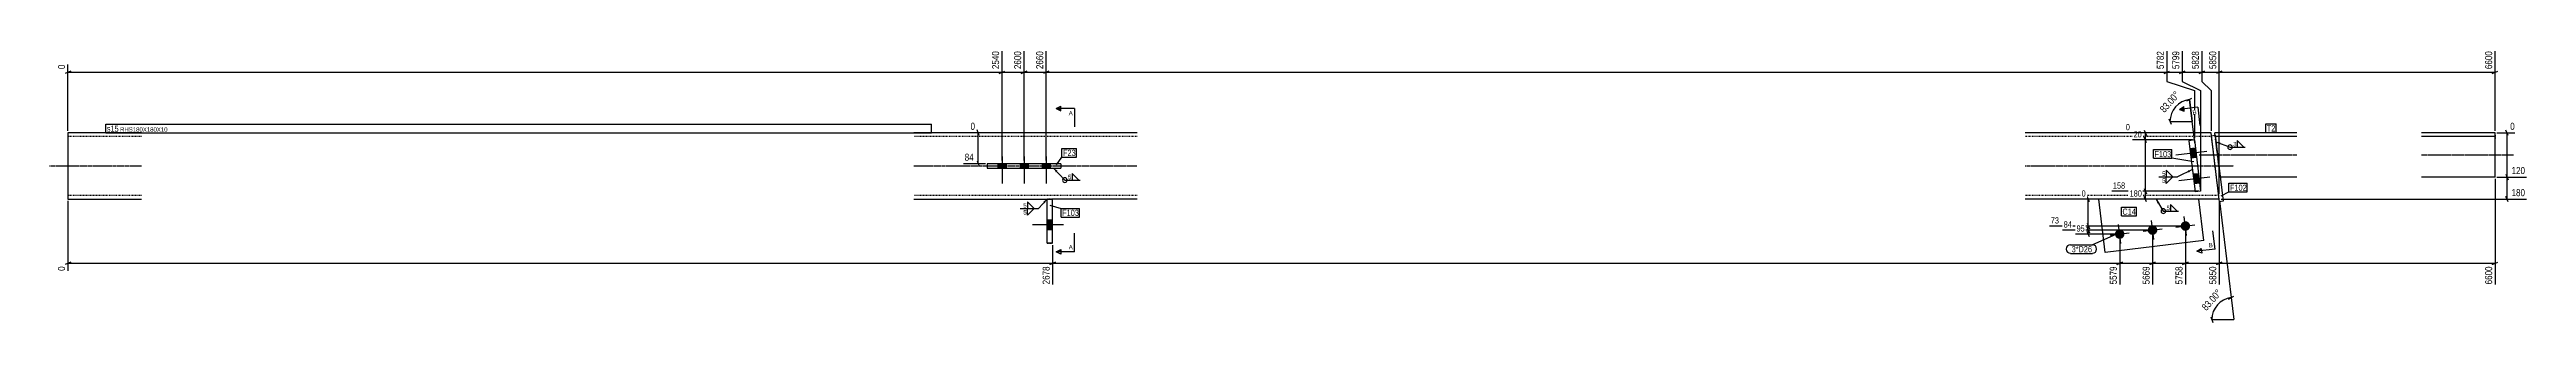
# Model space of a CAD drawing. Header units: millimetres. Extents: x 26 to 42465, y 8 to 1512.
# Drawn here: x 35730 to 42465, y 12 to 752 of the extents above; entities that cross this region are included whole.
import ezdxf

# ---------------------------------------------------------------- set-up
doc = ezdxf.new("R2010")
doc.units = ezdxf.units.MM
doc.linetypes.add('DXK_LINE_DOT2', pattern=[3.9198, 1.9599, -1.9599])
doc.linetypes.add('DXK_LINE_DOT3', pattern=[5.9187, 2.979, -0.9799, 0.9799, -0.9799])
for name, color, linetype in [('MÅLSÆTNING', 7, 'Continuous'), ('STÅL', 7, 'Continuous'), ('TEKST', 7, 'Continuous')]:
    doc.layers.add(name, color=color, linetype=linetype)
doc.styles.add('Arial', font='ARIAL.TTF', dxfattribs={"height": 0.2})
doc.styles.add('Arial Narrow', font='ARIALN.TTF', dxfattribs={"height": 0.2})

msp = doc.modelspace()

# ---------------------------------------------------------------- hatches: boundary and pattern name
at = {"layer": 'STÅL', "linetype": 'Continuous'}
for points in [[(41567.6, 459.1), (41564.4, 484.9), (41549.6, 483.1), (41552.7, 457.3)], [(38330.6, 442.4), (38308.6, 442.4), (38308.6, 430.4), (38330.6, 430.4)], [(38390.6, 442.4), (38368.6, 442.4), (38368.6, 430.4), (38390.6, 430.4)], [(38450.6, 442.4), (38428.6, 442.4), (38428.6, 430.4), (38450.6, 430.4)], [(41576.1, 389.6), (41573, 415.4), (41558.1, 413.6), (41561.3, 387.8)], [(38442.1, 289.4), (38442.1, 263.4), (38457.1, 263.4), (38457.1, 289.4)], [(38442.1, 289.4), (38442.1, 263.4), (38457.1, 263.4), (38457.1, 289.4)], [(41446.6, 275.2, -1), (41449.8, 249.4, -1)], [(41536, 286.2, -1), (41539.1, 260.4, -1)], [(41357.3, 264.3, -1), (41360.5, 238.5, -1)]]:
    msp.add_hatch(color=96, dxfattribs=at).paths.add_polyline_path(points)
at = {"layer": 'TEKST', "linetype": 'Continuous'}
for points in [[(41543.9, 423.9), (41556.5, 426.5), (41546.6, 418.3)], [(38431.4, 339.2), (38442.1, 346.4), (38436, 335)]]:
    msp.add_hatch(color=3, dxfattribs=at).paths.add_polyline_path(points)

# ---------------------------------------------------------------- linework, layer by layer
at = {"layer": 'MÅLSÆTNING', "color": 7, "linetype": 'Continuous'}
for p, q in [((38319.6, 450.7), (38319.6, 747.9)), ((38379.6, 450.7), (38379.6, 747.9)), ((38439.6, 450.7), (38439.6, 747.9)), ((41486.8, 747.9), (41486.8, 665.6)), ((41528.8, 747.9), (41528.8, 665.6)), ((41582.2, 747.9), (41582.2, 665.6)), ((41629.3, 359.5), (41629.3, 747.9)), ((41629.3, 359.5), (41629.3, 747.9)), ((42379.6, 531.3), (42379.6, 747.9)), ((35787.1, 693.6), (35772.1, 687.6)), ((35779.6, 531.4), (35779.6, 711.3)), ((35779.6, 690.6), (38319.6, 690.6)), ((38312.1, 687.6), (38327.1, 693.6)), ((38387.1, 693.6), (38372.1, 687.6)), ((38447.1, 693.6), (38432.1, 687.6)), ((41479.3, 687.6), (41494.3, 693.6)), ((41486.8, 690.6), (41528.8, 690.6)), ((41536.3, 693.6), (41521.3, 687.6)), ((41574.7, 687.6), (41589.7, 693.6)), ((41582.2, 690.6), (41629.3, 690.6)), ((41636.8, 693.6), (41621.8, 687.6)), ((41636.8, 693.6), (41621.8, 687.6)), ((41629.3, 690.6), (42379.6, 690.6)), ((42372.1, 687.6), (42387.1, 693.6)), ((41486.8, 665.6), (41561.8, 640.6)), ((41528.8, 665.6), (41578.8, 640.6)), ((41541.2, 612.6), (41555.4, 620.4)), ((41562.7, 499.5), (41548.3, 616.5)), ((41548.3, 616.5), (41555.6, 556.9)), ((41561.8, 640.6), (41561.8, 511.8)), ((41561.8, 640.6), (41561.8, 511.8)), ((41578.8, 640.6), (41578.8, 372.8)), ((41578.8, 640.6), (41578.8, 372.8)), ((41582.2, 665.6), (41607.2, 640.6)), ((41607.2, 640.6), (41607.2, 531.4)), ((41607.2, 640.6), (41607.2, 531.4)), ((41492.6, 564.4), (41498.6, 549.4)), ((41495.6, 556.9), (41555.6, 556.9)), ((38282.6, 526.4), (38234, 526.4)), ((38257.7, 518.9), (38251.7, 533.9)), ((38254.7, 442.4), (38254.7, 526.4)), ((41556.8, 506.8), (41393.4, 506.8)), ((41431.6, 499.3), (41425.6, 514.3)), ((41428.6, 367.8), (41428.6, 506.8)), ((42384.6, 526.3), (42432.9, 526.3)), ((42415.2, 518.8), (42409.2, 533.8)), ((42412.2, 406.3), (42412.2, 526.3)), ((38274.6, 442.4), (38214.5, 442.4)), ((38251.7, 449.9), (38257.7, 434.9)), ((42384.6, 406.3), (42464.6, 406.3)), ((42384.6, 406.3), (42464.6, 406.3)), ((42409.2, 413.8), (42415.2, 398.8)), ((42409.2, 413.8), (42415.2, 398.8)), ((42412.2, 346.4), (42412.2, 406.3)), ((35779.6, 341.4), (35779.6, 151.6)), ((41295.4, 346.4), (41255.3, 346.4)), ((41276.5, 338.9), (41270.5, 353.9)), ((41273.5, 273.3), (41273.5, 346.4)), ((41573.8, 367.8), (41337.2, 367.8)), ((41573.8, 367.8), (41337.2, 367.8)), ((41481.8, 346.4), (41382.7, 346.4)), ((41425.6, 375.3), (41431.6, 360.3)), ((41425.6, 375.3), (41431.6, 360.3)), ((41431.6, 338.9), (41425.6, 353.9)), ((41428.6, 346.4), (41428.6, 367.8)), ((41629.9, 341.4), (41662.1, 79.1)), ((41634.3, 346.4), (42464.6, 346.4)), ((42379.6, 401.8), (42379.6, 115)), ((42415.2, 338.9), (42409.2, 353.9)), ((41532.5, 273.3), (41168.3, 273.3)), ((41532.5, 273.3), (41168.3, 273.3)), ((41270.5, 280.8), (41276.5, 265.8)), ((41270.5, 280.8), (41276.5, 265.8)), ((41276.5, 254.8), (41270.5, 269.8)), ((41270.5, 269.8), (41276.5, 254.8)), ((41273.5, 262.3), (41273.5, 273.3)), ((38457.1, 221.4), (38457.1, 115)), ((38457.1, 221.4), (38457.1, 115)), ((41443.2, 262.3), (41203.3, 262.3)), ((41353.9, 251.4), (41238.3, 251.4)), ((41276.5, 243.9), (41270.5, 258.9)), ((41273.5, 251.4), (41273.5, 262.3)), ((41358.9, 246.4), (41358.9, 115)), ((41448.2, 257.3), (41448.2, 115)), ((41448.2, 257.3), (41448.2, 115)), ((41537.5, 268.3), (41537.5, 115)), ((35787.1, 175.3), (35772.1, 169.3)), ((35779.6, 172.3), (38457.1, 172.3)), ((38464.6, 175.3), (38449.6, 169.3)), ((38449.6, 169.3), (38464.6, 175.3)), ((38457.1, 172.3), (41358.9, 172.3)), ((41351.4, 169.3), (41366.4, 175.3)), ((41455.7, 175.3), (41440.7, 169.3)), ((41440.7, 169.3), (41455.7, 175.3)), ((41448.2, 172.3), (41537.5, 172.3)), ((41530, 169.3), (41545, 175.3)), ((41636.8, 175.3), (41621.8, 169.3)), ((41621.8, 169.3), (41636.8, 175.3)), ((41629.3, 172.3), (42379.6, 172.3)), ((42372.1, 169.3), (42387.1, 175.3)), ((41655.1, 75.2), (41669.2, 82.9)), ((41662.1, 79.1), (41669.4, 19.5)), ((41606.4, 27), (41612.4, 12)), ((41609.4, 19.5), (41669.4, 19.5))]:
    msp.add_line(p, q, dxfattribs=at)
for centre in [(41555.6, 556.9), (41669.4, 19.5)]:
    msp.add_arc(centre, 60, 97, 180, dxfattribs=at)
at = {"layer": 'STÅL', "color": 2, "linetype": 'Continuous'}
for p, q in [((35979.6, 526.4), (35779.6, 526.4)), ((35779.6, 526.4), (35779.6, 346.4)), ((38687.1, 526.4), (38079.6, 526.4)), ((41607.2, 526.4), (41101.9, 526.4)), ((41561.8, 506.8), (41546.9, 504.9)), ((41546.9, 504.9), (41563.9, 366)), ((41561.8, 506.8), (41578.8, 367.8)), ((41628.4, 353.6), (41607.2, 526.4)), ((41608.2, 518.4), (41618.1, 519.7)), ((41840.1, 526.3), (41617.3, 526.3)), ((41617.7, 522.8), (41617.3, 526.3)), ((41618, 520.3), (41617.7, 522.8)), ((41618.1, 519.7), (41618, 520.3)), ((41618.1, 519.7), (41640.1, 340.6)), ((41840.1, 516.3), (41618.5, 516.3)), ((42379.6, 526.3), (42179.6, 526.3)), ((42379.6, 516.3), (42179.6, 516.3)), ((42379.6, 406.8), (42379.6, 526.3)), ((38479.6, 442.4), (38279.6, 442.4)), ((38279.6, 442.4), (38279.6, 430.4)), ((38279.6, 430.4), (38479.6, 430.4)), ((38479.6, 442.4), (38479.6, 430.4)), ((41840.1, 406.3), (41632, 406.3)), ((42379.6, 406.3), (42179.6, 406.3)), ((42379.6, 406.3), (42379.6, 406.8)), ((35779.6, 346.4), (35979.6, 346.4)), ((38079.6, 346.4), (38442.1, 346.4)), ((38442.1, 226.4), (38442.1, 346.4)), ((38442.1, 346.4), (38457.1, 346.4)), ((38457.1, 226.4), (38457.1, 346.4)), ((38687.1, 346.4), (38457.1, 346.4)), ((41629.3, 346.4), (41101.9, 346.4)), ((41319.7, 201.2), (41301.9, 346.4)), ((41578.8, 367.8), (41563.9, 366)), ((41587.7, 234.1), (41573.9, 346.4)), ((41630.2, 339.4), (41628.4, 353.6)), ((41640.1, 340.6), (41630.2, 339.4)), ((38457.1, 226.4), (38442.1, 226.4)), ((41587.7, 234.1), (41319.7, 201.2))]:
    msp.add_line(p, q, dxfattribs=at)
at = {"layer": 'STÅL', "color": 7, "linetype": 'DXK_LINE_DOT2'}
for p, q in [((35979.6, 516.4), (35779.6, 516.4)), ((38687.1, 516.4), (38079.6, 516.4)), ((41608.4, 516.4), (41101.9, 516.4)), ((41628.4, 353.6), (41608.2, 518.4)), ((41632, 406.3), (41618.1, 519.7)), ((42379.6, 520.3), (42379.6, 508.2)), ((35979.6, 356.4), (35779.6, 356.4)), ((38687.1, 356.4), (38079.6, 356.4)), ((38457.1, 346.4), (38442.1, 346.4)), ((41628.1, 356.4), (41101.9, 356.4)), ((41573.9, 346.4), (41301.9, 346.4)), ((41629.1, 348.3), (41628.4, 353.6)), ((41629.3, 346.4), (41629.1, 348.3)), ((38442.1, 226.4), (38457.1, 226.4))]:
    msp.add_line(p, q, dxfattribs=at)
at = {"layer": 'STÅL', "color": 96, "linetype": 'Continuous'}
for p, q in [((41595.8, 475.7), (41511.4, 465.3)), ((41564.4, 484.9), (41549.6, 483.1)), ((38308.6, 442.4), (38308.6, 430.4)), ((38319.6, 462), (38319.6, 389)), ((38330.6, 442.4), (38330.6, 430.4)), ((38368.6, 442.4), (38368.6, 430.4)), ((38379.6, 462), (38379.6, 389)), ((38390.6, 442.4), (38390.6, 430.4)), ((38428.6, 442.4), (38428.6, 430.4)), ((38439.6, 462), (38439.6, 389)), ((38450.6, 442.4), (38450.6, 430.4)), ((41604.3, 406.2), (41520, 395.8)), ((41567.6, 459.1), (41552.7, 457.3)), ((41573, 415.4), (41558.1, 413.6)), ((41576.1, 389.6), (41561.3, 387.8)), ((38487.1, 276.4), (38402.1, 276.4)), ((38487.1, 276.4), (38402.1, 276.4)), ((38457.1, 289.4), (38442.1, 289.4)), ((38457.1, 289.4), (38442.1, 289.4)), ((41362.1, 225.6), (41355.7, 277.2)), ((41451.4, 236.5), (41445, 288.1)), ((41511.7, 270.1), (41563.4, 276.5)), ((41540.7, 247.5), (41534.4, 299.1)), ((38457.1, 263.4), (38442.1, 263.4)), ((38457.1, 263.4), (38442.1, 263.4)), ((41333.1, 248.2), (41384.7, 254.5)), ((41422.4, 259.2), (41474, 265.5))]:
    msp.add_line(p, q, dxfattribs=at)
at = {"layer": 'STÅL', "color": 7, "linetype": 'DXK_LINE_DOT3'}
for p, q in [((35729.6, 436.4), (35979.6, 436.4)), ((38079.6, 436.4), (38687.1, 436.4)), ((41101.9, 436.4), (41668.3, 436.4)), ((41574.7, 466.3), (41840.1, 466.3)), ((42179.6, 466.3), (42429.6, 466.3))]:
    msp.add_line(p, q, dxfattribs=at)

# ---------------------------------------------------------------- wipeouts: each hides what was drawn before it
at = {"color": 0, "linetype": 'Continuous'}
for points in [[(38512.1, 573.5), (38512.1, 586), (38501, 586), (38501, 573.5)], [(38512.1, 209.9), (38512.1, 222.4), (38501, 222.4), (38501, 209.9)]]:
    msp.add_wipeout(points, dxfattribs=at).dxf.layer = 'TEKST'

# ---------------------------------------------------------------- next in the draw order: hatches: boundary and pattern name
at = {"layer": 'TEKST', "linetype": 'Continuous'}
for points in [[(38479.6, 592.2), (38479.6, 586), (38467.1, 592.2)], [(38479.6, 209.9), (38479.6, 203.6), (38467.1, 203.6)]]:
    msp.add_hatch(color=30, dxfattribs=at).paths.add_polyline_path(points)

# ---------------------------------------------------------------- next in the draw order: linework, layer by layer
at = {"layer": 'TEKST', "color": 30, "linetype": 'Continuous'}
for p, q in [((38467.1, 592.2), (38479.6, 598.5)), ((38467.1, 592.2), (38479.6, 586)), ((38479.6, 586), (38479.6, 598.5)), ((38467.1, 203.6), (38479.6, 209.9))]:
    msp.add_line(p, q, dxfattribs=at)
at = {"layer": 'TEKST', "color": 7, "linetype": 'Continuous'}
for p, q in [((38517.1, 592.2), (38467.1, 592.2)), ((38517.1, 592.2), (38517.1, 542.2)), ((38517.1, 203.6), (38467.1, 203.6)), ((38517.1, 203.6), (38517.1, 253.6))]:
    msp.add_line(p, q, dxfattribs=at)

# ---------------------------------------------------------------- next in the draw order: texts
at = {"layer": 'TEKST', "color": 3, "linetype": 'Continuous', "style": 'Arial'}
for p in [(38501, 573.5), (38501, 209.9)]:
    msp.add_text('A', height=11.9, dxfattribs=at).set_placement(p)

# ---------------------------------------------------------------- next in the draw order: wipeouts: each hides what was drawn before it
at = {"color": 0, "linetype": 'Continuous'}
for points in [[(38315.6, 751.9), (38287.6, 751.9), (38287.6, 695.1), (38315.6, 695.1)], [(41524.8, 751.9), (41496.8, 751.9), (41496.8, 695.1), (41524.8, 695.1)], [(41625.3, 751.9), (41597.3, 751.9), (41597.3, 695.1), (41625.3, 695.1)], [(42375.6, 751.9), (42347.6, 751.9), (42347.6, 695.1), (42375.6, 695.1)], [(35775.6, 715.3), (35747.6, 715.3), (35747.6, 695.1), (35775.6, 695.1)], [(38250.2, 530.4), (38250.2, 558.4), (38230, 558.4), (38230, 530.4)], [(42436.9, 530.3), (42436.9, 558.3), (42416.7, 558.3), (42416.7, 530.3)], [(38246.5, 446.4), (38246.5, 474.4), (38214.2, 474.4), (38214.2, 446.4)], [(41421.4, 510.3), (41421.4, 534.8), (41393.1, 534.8), (41393.1, 510.3)], [(42464.9, 410.3), (42464.9, 438.3), (42420.4, 438.3), (42420.4, 410.3)], [(41269.5, 349.9), (41269.5, 374.4), (41251.8, 374.4), (41251.8, 349.9)], [(41375.9, 371.3), (41375.9, 395.8), (41336.9, 395.8), (41336.9, 371.3)], [(41196.3, 276.8), (41196.3, 301.3), (41168, 301.3), (41168, 276.8)], [(35775.6, 167.8), (35747.6, 167.8), (35747.6, 147.6), (35775.6, 147.6)], [(38453.1, 167.8), (38425.1, 167.8), (38425.1, 111), (38453.1, 111)], [(41354.9, 167.8), (41326.9, 167.8), (41326.9, 111), (41354.9, 111)], [(41533.5, 167.8), (41505.5, 167.8), (41505.5, 111), (41533.5, 111)], [(42375.6, 167.8), (42347.6, 167.8), (42347.6, 111), (42375.6, 111)]]:
    msp.add_wipeout(points, dxfattribs=at).dxf.layer = 'MÅLSÆTNING'
at = {"color": 0}
for points, layer in [([(41643.4, 91.6), (41622.5, 110.2), (41573.7, 55.1), (41594.7, 36.5)], 'MÅLSÆTNING'), ([(35916.2, 529.2), (35916.2, 546.7), (35885.3, 546.7), (35885.3, 529.2)], 'TEKST'), ([(41781.1, 529.8), (41781.1, 547.3), (41758.8, 547.3), (41758.8, 529.8)], 'TEKST'), ([(41676.2, 488.7), (41676.2, 503.2), (41666.6, 503.2), (41666.6, 488.7)], 'TEKST'), ([(38507.7, 399.4), (38507.7, 413.9), (38498.1, 413.9), (38498.1, 399.4)], 'TEKST'), ([(38386.3, 322.3), (38386.3, 336.8), (38376.6, 336.8), (38376.6, 322.3)], 'TEKST'), ([(38526.9, 300.8), (38526.9, 318.3), (38483.2, 318.3), (38483.2, 300.8)], 'TEKST'), ([(41494.7, 315.3), (41494.7, 329.8), (41485.1, 329.8), (41485.1, 315.3)], 'TEKST'), ([(41281.5, 202.2), (41281.5, 219.7), (41228.2, 219.7), (41228.2, 202.2)], 'TEKST')]:
    msp.add_wipeout(points, dxfattribs=at).dxf.layer = layer

# ---------------------------------------------------------------- next in the draw order: hatches: boundary and pattern name
at = {"layer": 'TEKST', "linetype": 'Continuous'}
for points in [[(41630.8, 494.6), (41620.3, 502), (41633.1, 500.5)], [(38466.1, 419.1), (38459.8, 430.4), (38470.7, 423.4)], [(41461.4, 334.1), (41457.6, 346.4), (41466.8, 337.3)]]:
    msp.add_hatch(color=3, dxfattribs=at).paths.add_polyline_path(points)

# ---------------------------------------------------------------- next in the draw order: linework, layer by layer
at = {"layer": 'MÅLSÆTNING', "color": 7, "linetype": 'Continuous'}
for p, q in [((38319.6, 450.7), (38319.6, 747.9)), ((41486.8, 747.9), (41486.8, 665.6)), ((41528.8, 747.9), (41528.8, 665.6)), ((41582.2, 747.9), (41582.2, 665.6)), ((38312.1, 687.6), (38327.1, 693.6)), ((38319.6, 690.6), (38379.6, 690.6)), ((41479.3, 687.6), (41494.3, 693.6)), ((41521.3, 687.6), (41536.3, 693.6)), ((41528.8, 690.6), (41582.2, 690.6)), ((41589.7, 693.6), (41574.7, 687.6)), ((41528.8, 665.6), (41578.8, 640.6)), ((41582.2, 665.6), (41607.2, 640.6)), ((41487.8, 526.3), (41375.4, 526.3)), ((41556.8, 506.8), (41393.4, 506.8)), ((41425.6, 533.8), (41431.6, 518.8)), ((41431.6, 499.3), (41425.6, 514.3)), ((41428.6, 506.8), (41428.6, 526.3)), ((41629.3, 341.4), (41629.3, 115)), ((41629.3, 341.4), (41629.3, 115)), ((41443.2, 262.3), (41203.3, 262.3)), ((41358.9, 246.4), (41358.9, 115)), ((41537.5, 268.3), (41537.5, 115)), ((41366.4, 175.3), (41351.4, 169.3)), ((41358.9, 172.3), (41448.2, 172.3)), ((41545, 175.3), (41530, 169.3)), ((41537.5, 172.3), (41629.3, 172.3))]:
    msp.add_line(p, q, dxfattribs=at)
at = {"layer": 'TEKST', "color": 3, "linetype": 'Continuous'}
for p, q in [((41620.3, 502), (41658.8, 487.2)), ((41658.8, 487.2), (41700.2, 487.2)), ((41696.6, 487.2), (41678.7, 505.1)), ((41678.7, 505.1), (41678.7, 487.2)), ((41678.7, 487.2), (41696.6, 487.2)), ((38459.8, 430.4), (38490.3, 397.9)), ((38528.1, 397.9), (38510.3, 415.8)), ((38510.3, 415.8), (38510.3, 397.9)), ((38406.7, 320.8), (38388.8, 338.7)), ((38388.8, 338.7), (38388.8, 320.8)), ((38490.3, 397.9), (38531.7, 397.9)), ((38510.3, 397.9), (38528.1, 397.9)), ((41457.6, 346.4), (41477.4, 313.8)), ((38388.8, 320.8), (38406.7, 320.8)), ((41477.4, 313.8), (41518.7, 313.8)), ((41515.2, 313.8), (41497.3, 331.7)), ((41497.3, 331.7), (41497.3, 313.8)), ((41497.3, 313.8), (41515.2, 313.8))]:
    msp.add_line(p, q, dxfattribs=at)
at = {"layer": 'TEKST', "color": 30, "linetype": 'Continuous'}
for p, q in [((38479.6, 197.4), (38467.1, 203.6)), ((38479.6, 209.9), (38479.6, 197.4))]:
    msp.add_line(p, q, dxfattribs=at)
at = {"layer": 'TEKST', "color": 3, "linetype": 'Continuous'}
for centre, start, end in [((41658.8, 487.2), 90, 270), ((41658.8, 487.2), 270, 90), ((38490.3, 397.9), 90, 270), ((38490.3, 397.9), 270, 90), ((41477.4, 313.8), 90, 270), ((41477.4, 313.8), 270, 90)]:
    msp.add_arc(centre, 6.25, start, end, dxfattribs=at)

# ---------------------------------------------------------------- next in the draw order: texts
at = {"layer": 'MÅLSÆTNING', "color": 3, "linetype": 'Continuous', "style": 'Arial Narrow'}
for s, height, p in [('2540', 19.09, (38311.6, 699.1)), ('5799', 19.09, (41520.8, 699.1)), ('5850', 19.09, (41621.3, 699.1)), ('6600', 19.09, (42371.6, 699.1)), ('0', 19.1, (35771.6, 699.1)), ('0', 19.1, (35771.6, 151.6)), ('2678', 19.09, (38449.1, 115)), ('5579', 19.09, (41350.9, 115)), ('5758', 19.09, (41529.5, 115)), ('6600', 19.09, (42371.6, 115))]:
    msp.add_text(s, height=height, rotation=90.00021, dxfattribs=at).set_placement(p)
for s, height, p in [('0', 19.1, (38234, 534.4)), ('0', 19.1, (42420.7, 534.3)), ('20', 16.7, (41396.6, 513.8)), ('84', 19.09, (38218.2, 450.4)), ('120', 19.09, (42424.4, 414.3)), ('0', 16.7, (41255.3, 353.4)), ('73', 16.7, (41171.5, 280.3))]:
    msp.add_text(s, height=height, dxfattribs=at).set_placement(p)
at = {"layer": 'MÅLSÆTNING', "color": 3, "style": 'Arial Narrow'}
msp.add_text('83.00°', height=19.09, rotation=48.50088, dxfattribs=at).set_placement((41594.4, 42.2))
at = {"layer": 'TEKST', "color": 3, "style": 'Arial Narrow'}
for s, p in [('3', (41667.6, 489.7)), ('5', (38499.1, 400.4)), ('5', (41486.1, 316.3))]:
    msp.add_text(s, height=11.9, dxfattribs=at).set_placement(p)

# ---------------------------------------------------------------- next in the draw order: wipeouts: each hides what was drawn before it
at = {"color": 0, "linetype": 'Continuous'}
for points in [[(41421.4, 349.9), (41421.4, 374.4), (41382.4, 374.4), (41382.4, 349.9)], [(42464.9, 350.4), (42464.9, 378.4), (42420.4, 378.4), (42420.4, 350.4)]]:
    msp.add_wipeout(points, dxfattribs=at).dxf.layer = 'MÅLSÆTNING'
at = {"color": 0}
for points in [[(35916.2, 529.2), (35916.2, 546.7), (35885.3, 546.7), (35885.3, 529.2)], [(41781.1, 529.8), (41781.1, 547.3), (41758.8, 547.3), (41758.8, 529.8)], [(38526.9, 300.8), (38526.9, 318.3), (38483.2, 318.3), (38483.2, 300.8)], [(41281.5, 202.2), (41281.5, 219.7), (41228.2, 219.7), (41228.2, 202.2)]]:
    msp.add_wipeout(points, dxfattribs=at).dxf.layer = 'TEKST'

# ---------------------------------------------------------------- next in the draw order: linework, layer by layer
at = {"layer": 'TEKST', "color": 7, "linetype": 'Continuous'}
for p, q in [((35882.3, 526.2), (35882.3, 549.7)), ((41755.8, 550.3), (41784.1, 550.3)), ((41755.8, 526.8), (41755.8, 550.3)), ((41784.1, 526.8), (41784.1, 550.3)), ((41755.8, 526.8), (41784.1, 526.8)), ((38449.7, 329.8), (38480.2, 321.3)), ((38480.2, 321.3), (38529.9, 321.3)), ((38480.2, 297.8), (38480.2, 321.3)), ((38480.2, 297.8), (38529.9, 297.8)), ((38529.9, 297.8), (38529.9, 321.3)), ((41225.2, 199.2), (41284.5, 199.2))]:
    msp.add_line(p, q, dxfattribs=at)

# ---------------------------------------------------------------- next in the draw order: texts
at = {"layer": 'MÅLSÆTNING', "color": 3, "linetype": 'Continuous', "style": 'Arial Narrow'}
for s, height, p in [('158', 16.7, (41340.4, 374.8)), ('180', 16.7, (41385.9, 353.4)), ('180', 19.09, (42424.4, 354.4))]:
    msp.add_text(s, height=height, dxfattribs=at).set_placement(p)
at = {"layer": 'TEKST', "color": 3, "style": 'Arial Narrow'}
for s, p in [('T2', (41758.8, 529.8)), ('F103', (38483.2, 300.8)), ('3*D26', (41228.2, 202.2))]:
    msp.add_text(s, height=16.7, dxfattribs=at).set_placement(p)

# ---------------------------------------------------------------- next in the draw order: wipeouts: each hides what was drawn before it
at = {"color": 0, "linetype": 'Continuous'}
for points, layer in [([(38375.6, 751.9), (38347.6, 751.9), (38347.6, 695.1), (38375.6, 695.1)], 'MÅLSÆTNING'), ([(41578.2, 751.9), (41550.2, 751.9), (41550.2, 695.1), (41578.2, 695.1)], 'MÅLSÆTNING'), ([(41389.6, 529.8), (41389.6, 554.3), (41371.9, 554.3), (41371.9, 529.8)], 'MÅLSÆTNING'), ([(41231.3, 265.8), (41231.3, 290.3), (41203, 290.3), (41203, 265.8)], 'MÅLSÆTNING'), ([(41444.2, 167.8), (41416.2, 167.8), (41416.2, 111), (41444.2, 111)], 'MÅLSÆTNING'), ([(41625.3, 167.8), (41597.3, 167.8), (41597.3, 111), (41625.3, 111)], 'MÅLSÆTNING'), ([(38386.3, 303.6), (38386.3, 318.1), (38376.6, 318.1), (38376.6, 303.6)], 'TEKST'), ([(41612.5, 216.4), (41611, 228.8), (41600, 227.4), (41601.5, 215)], 'TEKST')]:
    msp.add_wipeout(points, dxfattribs=at).dxf.layer = layer
at = {"color": 0}
for points in [[(38124.6, 529.2), (38124.6, 541.7), (35921.4, 541.7), (35921.4, 529.2)], [(38518.7, 463.6), (38518.7, 481.1), (38485.6, 481.1), (38485.6, 463.6)], [(41497.2, 460.2), (41497.2, 477.7), (41453.5, 477.7), (41453.5, 460.2)], [(41702.4, 369), (41702.4, 386.5), (41658.7, 386.5), (41658.7, 369)]]:
    msp.add_wipeout(points, dxfattribs=at).dxf.layer = 'TEKST'

# ---------------------------------------------------------------- next in the draw order: hatches: boundary and pattern name
at = {"layer": 'TEKST', "linetype": 'Continuous'}
msp.add_hatch(color=30, dxfattribs=at).paths.add_polyline_path([(41580.3, 212.4), (41581, 206.2), (41568.6, 204.7)])

# ---------------------------------------------------------------- next in the draw order: linework, layer by layer
at = {"layer": 'MÅLSÆTNING', "color": 7, "linetype": 'Continuous'}
for p, q in [((38379.6, 450.7), (38379.6, 747.9)), ((38372.1, 687.6), (38387.1, 693.6)), ((38379.6, 690.6), (38439.6, 690.6)), ((41486.8, 665.6), (41561.8, 640.6))]:
    msp.add_line(p, q, dxfattribs=at)
at = {"layer": 'TEKST', "color": 3, "linetype": 'Continuous'}
for p, q in [((38442.1, 346.4), (38419, 320.8)), ((38368.9, 320.8), (38419, 320.8)), ((38388.8, 320.8), (38406.7, 320.8)), ((38406.7, 320.8), (38388.8, 303)), ((38388.8, 303), (38388.8, 320.8))]:
    msp.add_line(p, q, dxfattribs=at)
at = {"layer": 'TEKST', "color": 30, "linetype": 'Continuous'}
for p, q in [((41568.6, 204.7), (41580.3, 212.4)), ((41581.8, 200), (41568.6, 204.7)), ((41580.3, 212.4), (41581.8, 200))]:
    msp.add_line(p, q, dxfattribs=at)
at = {"layer": 'TEKST', "color": 7, "linetype": 'Continuous'}
for q in [(41568.6, 204.7), (41612.2, 260.4)]:
    msp.add_line((41618.3, 210.8), q, dxfattribs=at)

# ---------------------------------------------------------------- next in the draw order: texts
at = {"layer": 'MÅLSÆTNING', "color": 3, "linetype": 'Continuous', "style": 'Arial Narrow'}
for s, p in [('2600', (38371.6, 699.1)), ('5828', (41574.2, 699.1)), ('5669', (41440.2, 115)), ('5850', (41621.3, 115))]:
    msp.add_text(s, height=19.09, rotation=90.00021, dxfattribs=at).set_placement(p)
msp.add_text('0', height=16.7, dxfattribs=at).set_placement((41375.4, 533.3))
at = {"layer": 'TEKST', "color": 3, "style": 'Arial Narrow'}
msp.add_text('5', height=11.9, dxfattribs=at).set_placement((38377.6, 323.3))
at = {"layer": 'TEKST', "color": 3, "linetype": 'Continuous', "style": 'Arial Narrow'}
msp.add_text('5', height=11.9, dxfattribs=at).set_placement((38377.6, 304.6))
at = {"layer": 'TEKST', "color": 3, "linetype": 'Continuous', "style": 'Arial'}
msp.add_text('B', height=11.9, rotation=7.00154, dxfattribs=at).set_placement((41601.5, 215))

# ---------------------------------------------------------------- next in the draw order: wipeouts: each hides what was drawn before it
at = {"color": 0, "linetype": 'Continuous'}
msp.add_wipeout([(41266.3, 254.9), (41266.3, 279.4), (41238, 279.4), (41238, 254.9)], dxfattribs=at).dxf.layer = 'MÅLSÆTNING'
at = {"color": 0}
for points in [[(38124.6, 529.2), (38124.6, 541.7), (35921.4, 541.7), (35921.4, 529.2)], [(38518.7, 463.6), (38518.7, 481.1), (38485.6, 481.1), (38485.6, 463.6)], [(41497.2, 460.2), (41497.2, 477.7), (41453.5, 477.7), (41453.5, 460.2)], [(41702.4, 369), (41702.4, 386.5), (41658.7, 386.5), (41658.7, 369)], [(41401.5, 304), (41401.5, 321.5), (41366.3, 321.5), (41366.3, 304)]]:
    msp.add_wipeout(points, dxfattribs=at).dxf.layer = 'TEKST'

# ---------------------------------------------------------------- next in the draw order: linework, layer by layer
at = {"layer": 'TEKST', "color": 7, "linetype": 'Continuous'}
for p, q in [((35882.3, 549.7), (38127.6, 549.7)), ((38127.6, 526.2), (38127.6, 549.7)), ((35882.3, 526.2), (38127.6, 526.2)), ((38482.6, 484.1), (38521.7, 484.1)), ((38482.6, 460.6), (38482.6, 484.1)), ((38521.7, 460.6), (38521.7, 484.1)), ((41450.5, 480.7), (41500.2, 480.7)), ((41450.5, 457.2), (41450.5, 480.7)), ((41500.2, 457.2), (41500.2, 480.7)), ((38467.6, 439.4), (38482.6, 460.6)), ((38482.6, 460.6), (38521.7, 460.6)), ((41450.5, 457.2), (41500.2, 457.2)), ((41560.3, 447.1), (41500.2, 457.2)), ((41634.7, 355.5), (41655.7, 366)), ((41655.7, 389.5), (41705.4, 389.5)), ((41655.7, 366), (41655.7, 389.5)), ((41655.7, 366), (41705.4, 366)), ((41705.4, 366), (41705.4, 389.5)), ((41225.2, 222.7), (41284.5, 222.7)), ((41356.5, 253.6), (41284.5, 222.7))]:
    msp.add_line(p, q, dxfattribs=at)
for centre, start, end in [((41225.2, 211), 90, 270), ((41284.5, 211), 270, 90)]:
    msp.add_arc(centre, 11.7, start, end, dxfattribs=at)

# ---------------------------------------------------------------- next in the draw order: texts
at = {"layer": 'MÅLSÆTNING', "color": 3, "linetype": 'Continuous', "style": 'Arial Narrow'}
for s, p in [('84', (41206.5, 269.3)), ('95', (41241.5, 258.4))]:
    msp.add_text(s, height=16.7, dxfattribs=at).set_placement(p)
at = {"layer": 'TEKST', "color": 3, "style": 'Arial Narrow'}
for s, height, p in [('s15', 16.7, (35885.3, 529.2)), ('RHS180X180X10', 11.93, (35921.4, 529.2)), ('F23', 16.7, (38485.6, 463.6)), ('F103', 16.7, (41453.5, 460.2)), ('F102', 16.7, (41658.7, 369))]:
    msp.add_text(s, height=height, dxfattribs=at).set_placement(p)

# ---------------------------------------------------------------- next in the draw order: wipeouts: each hides what was drawn before it
at = {"color": 0, "linetype": 'Continuous'}
msp.add_wipeout([(38435.6, 751.9), (38407.6, 751.9), (38407.6, 695.1), (38435.6, 695.1)], dxfattribs=at).dxf.layer = 'MÅLSÆTNING'
at = {"color": 0}
for points, layer in [([(41529.6, 629), (41508.6, 647.6), (41459.9, 592.5), (41480.9, 573.9)], 'MÅLSÆTNING'), ([(41401.5, 304), (41401.5, 321.5), (41366.3, 321.5), (41366.3, 304)], 'TEKST')]:
    msp.add_wipeout(points, dxfattribs=at).dxf.layer = layer

# ---------------------------------------------------------------- next in the draw order: linework, layer by layer
at = {"layer": 'MÅLSÆTNING', "color": 7, "linetype": 'Continuous'}
for p, q in [((38439.6, 450.7), (38439.6, 747.9)), ((38447.1, 693.6), (38432.1, 687.6)), ((38439.6, 690.6), (41486.8, 690.6))]:
    msp.add_line(p, q, dxfattribs=at)
at = {"layer": 'TEKST', "color": 7, "linetype": 'Continuous'}
for p, q in [((41363.3, 324.5), (41404.5, 324.5)), ((41363.3, 301), (41363.3, 324.5)), ((41363.3, 301), (41404.5, 301)), ((41404.5, 301), (41404.5, 324.5))]:
    msp.add_line(p, q, dxfattribs=at)

# ---------------------------------------------------------------- next in the draw order: texts
at = {"layer": 'MÅLSÆTNING', "color": 3, "linetype": 'Continuous', "style": 'Arial Narrow'}
msp.add_text('2660', height=19.09, rotation=90.00021, dxfattribs=at).set_placement((38431.6, 699.1))
at = {"layer": 'MÅLSÆTNING', "color": 3, "style": 'Arial Narrow'}
msp.add_text('83.00°', height=19.09, rotation=48.50088, dxfattribs=at).set_placement((41480.5, 579.6))
at = {"layer": 'TEKST', "color": 3, "style": 'Arial Narrow'}
msp.add_text('C14', height=16.7, dxfattribs=at).set_placement((41366.3, 304))

# ---------------------------------------------------------------- next in the draw order: wipeouts: each hides what was drawn before it
at = {"color": 0, "linetype": 'Continuous'}
msp.add_wipeout([(41568.3, 576.6), (41566.8, 589), (41555.8, 587.7), (41557.3, 575.3)], dxfattribs=at).dxf.layer = 'TEKST'
at = {"color": 0}
msp.add_wipeout([(41482.8, 408.4), (41482.8, 422.9), (41473.2, 422.9), (41473.2, 408.4)], dxfattribs=at).dxf.layer = 'TEKST'

# ---------------------------------------------------------------- next in the draw order: hatches: boundary and pattern name
at = {"layer": 'TEKST', "linetype": 'Continuous'}
msp.add_hatch(color=30, dxfattribs=at).paths.add_polyline_path([(41533.8, 591.3), (41534.5, 585.1), (41521.4, 589.7)])

# ---------------------------------------------------------------- next in the draw order: linework, layer by layer
at = {"layer": 'TEKST', "color": 30, "linetype": 'Continuous'}
for p, q in [((41521.4, 589.7), (41533, 597.5)), ((41521.4, 589.7), (41534.5, 585.1)), ((41534.5, 585.1), (41533, 597.5))]:
    msp.add_line(p, q, dxfattribs=at)
at = {"layer": 'TEKST', "color": 7, "linetype": 'Continuous'}
for q in [(41521.4, 589.7), (41577.1, 546.2)]:
    msp.add_line((41571, 595.8), q, dxfattribs=at)
at = {"layer": 'TEKST', "color": 3, "linetype": 'Continuous'}
for p, q in [((41503.3, 406.9), (41485.4, 424.7)), ((41485.4, 424.7), (41485.4, 406.9)), ((41485.4, 406.9), (41503.3, 406.9))]:
    msp.add_line(p, q, dxfattribs=at)

# ---------------------------------------------------------------- next in the draw order: texts
at = {"layer": 'TEKST', "color": 3, "linetype": 'Continuous', "style": 'Arial'}
msp.add_text('B', height=11.9, rotation=7.00154, dxfattribs=at).set_placement((41557.3, 575.3))

# ---------------------------------------------------------------- next in the draw order: wipeouts: each hides what was drawn before it
at = {"color": 0, "linetype": 'Continuous'}
msp.add_wipeout([(41482.8, 751.9), (41454.8, 751.9), (41454.8, 695.1), (41482.8, 695.1)], dxfattribs=at).dxf.layer = 'MÅLSÆTNING'

# ---------------------------------------------------------------- next in the draw order: texts
at = {"layer": 'MÅLSÆTNING', "color": 3, "linetype": 'Continuous', "style": 'Arial Narrow'}
msp.add_text('5782', height=19.09, rotation=90.00021, dxfattribs=at).set_placement((41478.8, 699.1))

# ---------------------------------------------------------------- next in the draw order: wipeouts: each hides what was drawn before it
at = {"color": 0, "linetype": 'Continuous'}
msp.add_wipeout([(41482.8, 389.6), (41482.8, 404.1), (41473.2, 404.1), (41473.2, 389.6)], dxfattribs=at).dxf.layer = 'TEKST'

# ---------------------------------------------------------------- next in the draw order: linework, layer by layer
at = {"layer": 'TEKST', "color": 3, "linetype": 'Continuous'}
for p, q in [((41465.5, 406.9), (41515.6, 406.9)), ((41485.4, 406.9), (41503.3, 406.9)), ((41503.3, 406.9), (41485.4, 389)), ((41485.4, 389), (41485.4, 406.9)), ((41556.5, 426.5), (41515.6, 406.9))]:
    msp.add_line(p, q, dxfattribs=at)

# ---------------------------------------------------------------- next in the draw order: texts
at = {"layer": 'TEKST', "color": 3, "style": 'Arial Narrow'}
msp.add_text('5', height=11.9, dxfattribs=at).set_placement((41474.2, 409.4))
at = {"layer": 'TEKST', "color": 3, "linetype": 'Continuous', "style": 'Arial Narrow'}
msp.add_text('5', height=11.9, dxfattribs=at).set_placement((41474.2, 390.6))

doc.saveas('drawing.dxf')
